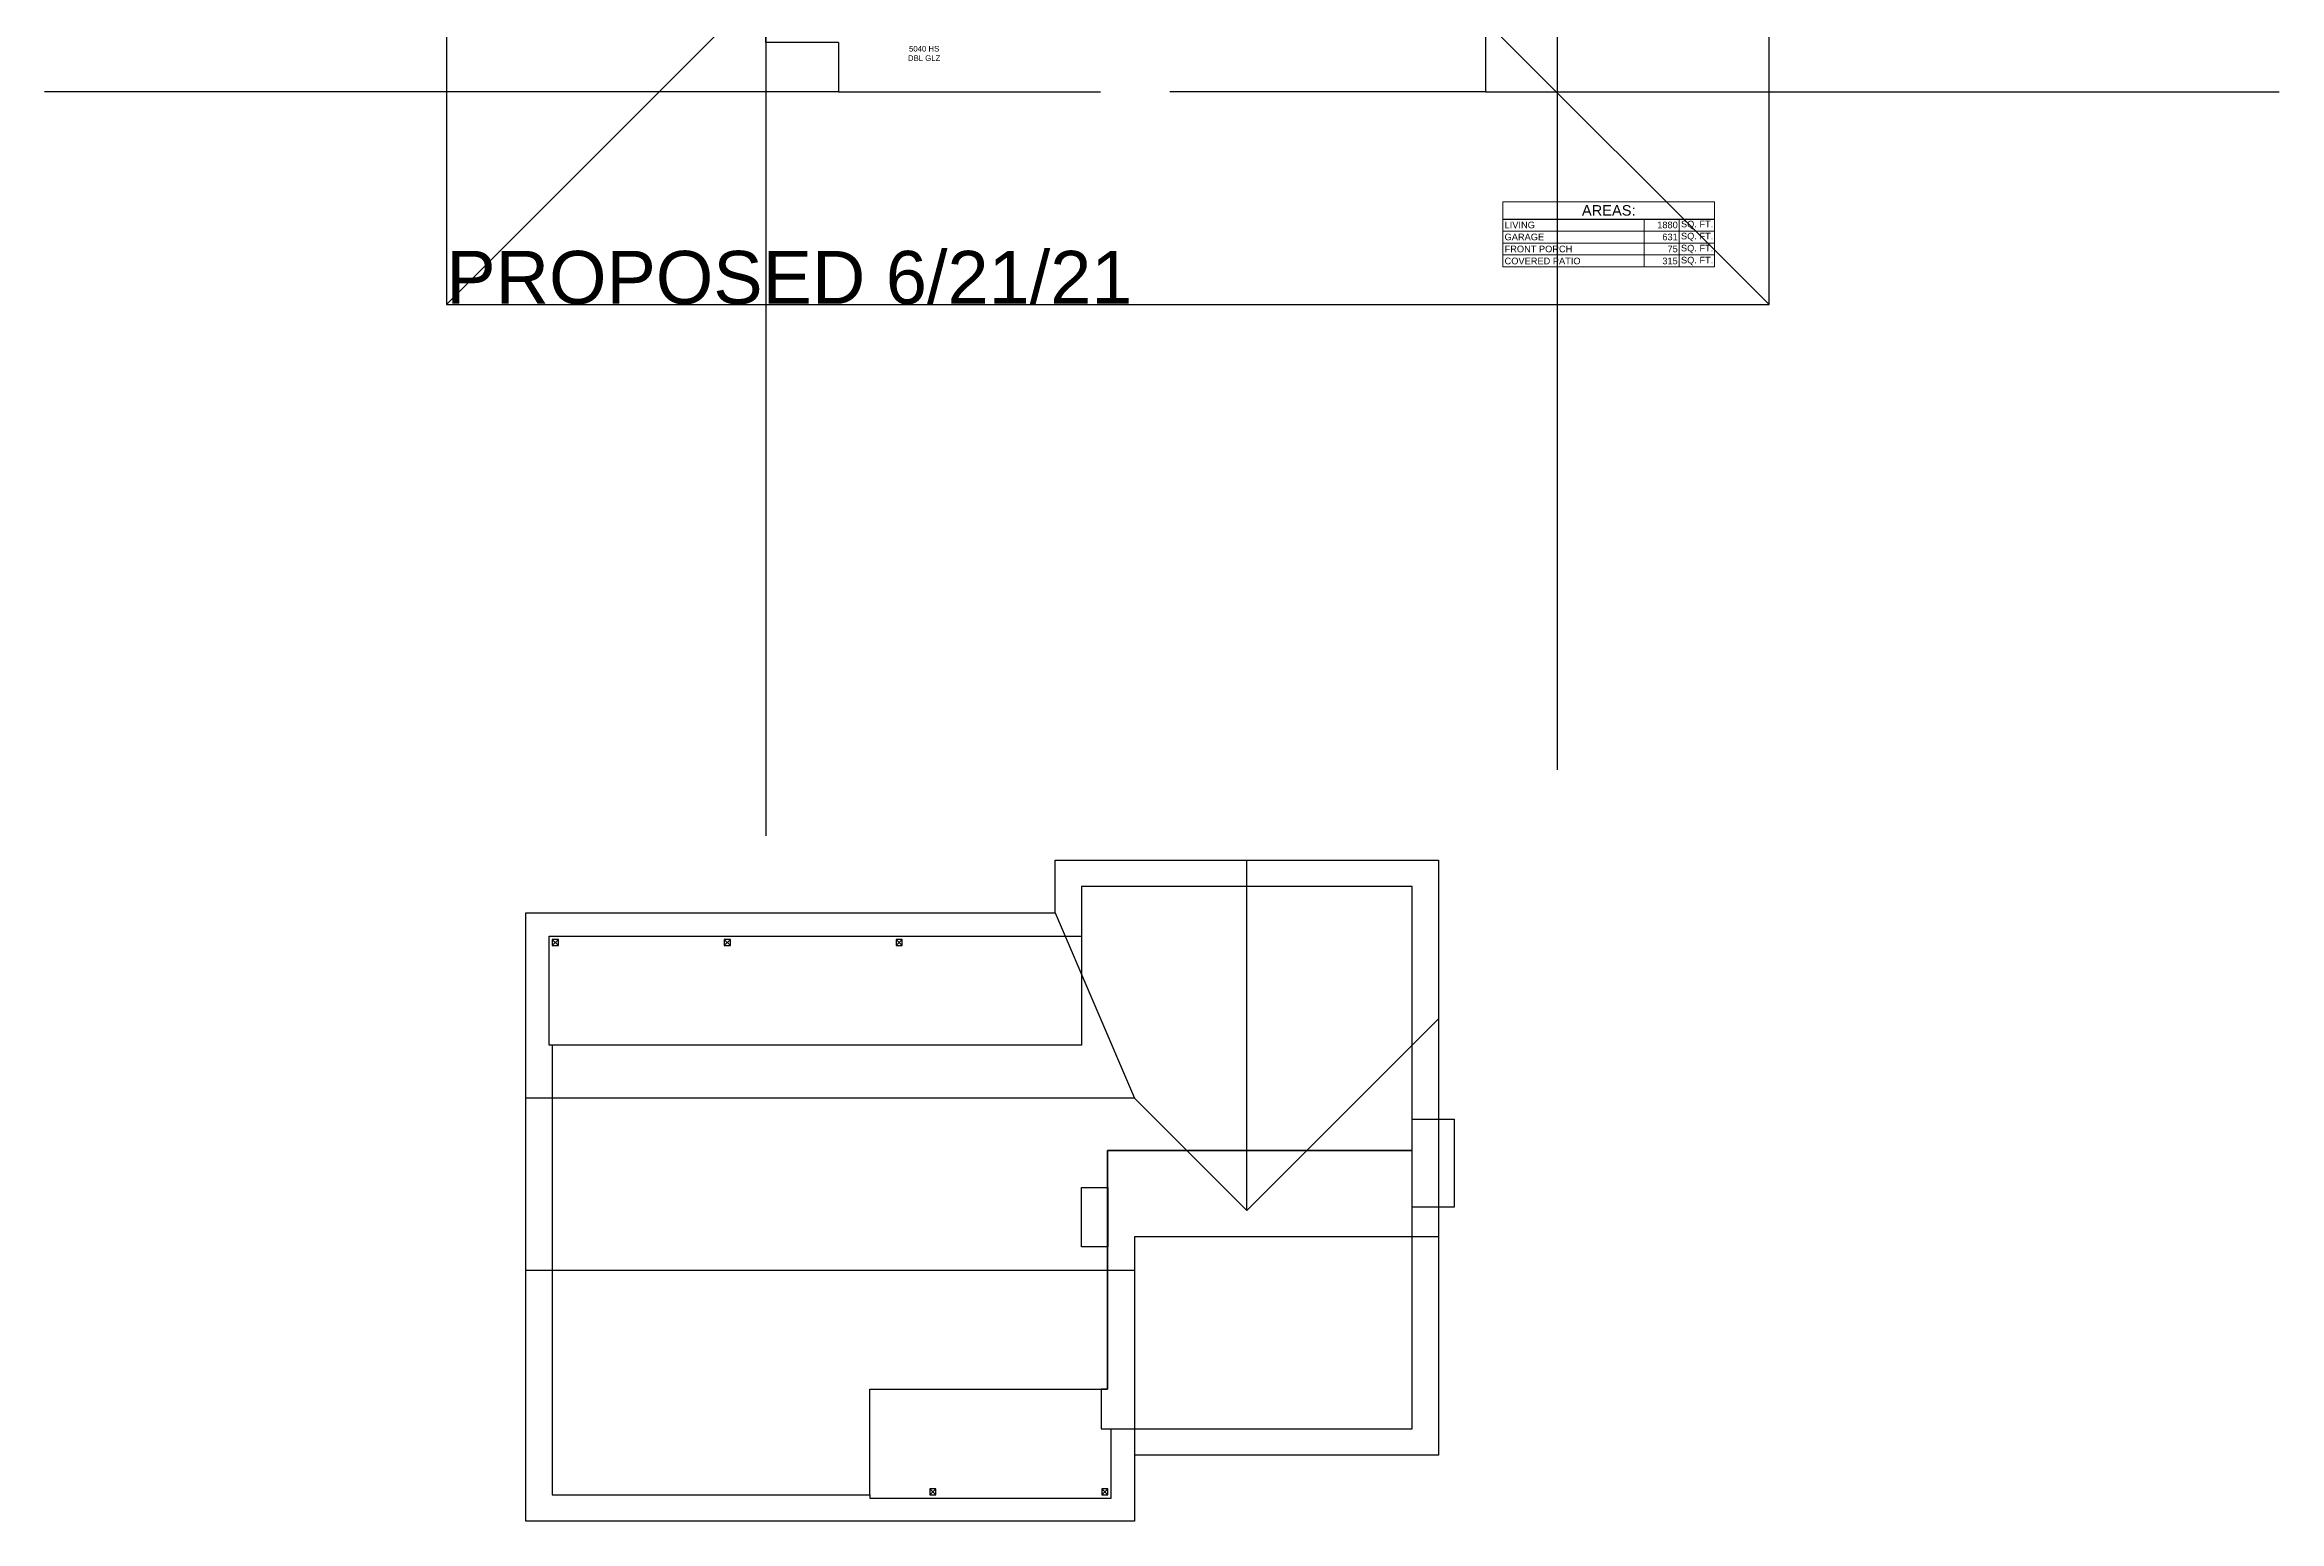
# Model space of a CAD drawing. Header units: inches. Extents: x -566 to 3217, y -8304 to 6564.
# Drawn here: x 1190 to 3217, y -8304 to -6964 of the extents above; entities that cross this region are included whole.
import ezdxf

# ---------------------------------------------------------------- set-up
doc = ezdxf.new("R2010")
doc.units = ezdxf.units.IN
doc.header["$MEASUREMENT"] = 0
doc.header["$PDMODE"] = 1
doc.header["$PDSIZE"] = -2
doc.layers.get('0').update_dxf_attribs({"lineweight": 25})
doc.layers.get('DEFPOINTS').update_dxf_attribs({"lineweight": 25})
doc.layers.add('1-DIM', color=22, linetype='Continuous', lineweight=25, true_color=0xcc3300)
doc.layers.add('1-TEXT', color=7, linetype='Continuous', lineweight=25)
doc.layers.add('BOR-TEXT', color=7, linetype='Continuous', lineweight=25)
doc.styles.add('Arial', font='arial.ttf')
doc.dimstyles.new('ANNOT', dxfattribs={"dimtxt": 0.083333, "dimasz": 0.18, "dimexe": 5e-05, "dimexo": 3.125e-05, "dimgap": 4.5e-05, "dimtad": 1, "dimdec": 3, "dimdsep": 46, "dimlunit": 4, "dimtxsty": 'Arial', "dimblk": 'VW_SLASH', "dimblk1": 'VW_SLASH', "dimblk2": 'VW_SLASH', "dimcen": 0, "dimdle": 5e-05, "dimazin": 0, "dimtfac": 1, "dimtdec": 3, "dimtix": 1, "dimtmove": 0, "dimatfit": 0, "dimldrblk": 'VW_SLASH', "dimfxl": 1, "dimfrac": 2, "dimtolj": 1, "dimarcsym": 0})

# ---------------------------------------------------------------- blocks, each defined once
blk = doc.blocks.new('Group-137')
at = {"color": 1, "linetype": 'Continuous', "true_color": 0xff0000}
for p, q in [((913.2, -7122.5), (918.7, -7128)), ((913.2, -7128), (918.7, -7122.5))]:
    blk.add_line(p, q, dxfattribs=at)
at = {"color": 7, "linetype": 'Continuous', "flags": 128}
blk.add_lwpolyline([(913.2, -7128), (918.7, -7128), (918.7, -7122.5), (913.2, -7122.5)], close=True, dxfattribs=at)
blk = doc.blocks.new('Group-138')
at = {"color": 1, "linetype": 'Continuous', "true_color": 0xff0000}
for p, q in [((757.2, -7122.5), (762.7, -7128)), ((757.2, -7128), (762.7, -7122.5))]:
    blk.add_line(p, q, dxfattribs=at)
at = {"color": 7, "linetype": 'Continuous', "flags": 128}
blk.add_lwpolyline([(757.2, -7128), (762.7, -7128), (762.7, -7122.5), (757.2, -7122.5)], close=True, dxfattribs=at)
blk = doc.blocks.new('Group-139')
at = {"color": 1, "linetype": 'Continuous', "true_color": 0xff0000}
for p, q in [((570.7, -6624), (576.2, -6629.5)), ((570.7, -6629.5), (576.2, -6624))]:
    blk.add_line(p, q, dxfattribs=at)
at = {"color": 7, "linetype": 'Continuous', "flags": 128}
blk.add_lwpolyline([(570.7, -6629.5), (576.2, -6629.5), (576.2, -6624), (570.7, -6624)], close=True, dxfattribs=at)
blk = doc.blocks.new('Group-140')
at = {"color": 1, "linetype": 'Continuous', "true_color": 0xff0000}
for p, q in [((414.7, -6624), (420.2, -6629.5)), ((414.7, -6629.5), (420.2, -6624))]:
    blk.add_line(p, q, dxfattribs=at)
at = {"color": 7, "linetype": 'Continuous', "flags": 128}
blk.add_lwpolyline([(414.7, -6629.5), (420.2, -6629.5), (420.2, -6624), (414.7, -6624)], close=True, dxfattribs=at)
blk = doc.blocks.new('Group-141')
at = {"color": 1, "linetype": 'Continuous', "true_color": 0xff0000}
for p, q in [((726.7, -6624), (732.2, -6629.5)), ((726.7, -6629.5), (732.2, -6624))]:
    blk.add_line(p, q, dxfattribs=at)
at = {"color": 7, "linetype": 'Continuous', "flags": 128}
blk.add_lwpolyline([(726.7, -6629.5), (732.2, -6629.5), (732.2, -6624), (726.7, -6624)], close=True, dxfattribs=at)
blk = doc.blocks.new('VW_SLASH')
at = {"color": 0, "linetype": 'ByBlock', "lineweight": -2, "transparency": 16777216}
blk.add_line((0.0003, 0), (-1, 0), dxfattribs=at)
at = {"color": 0, "linetype": 'Continuous', "lineweight": 5, "transparency": 16777216, "flags": 128}
blk.add_lwpolyline([(0.0001, 0.0001), (-0.0001, -0.0001)], dxfattribs=at)
blk = doc.blocks.new('*D507')
at = {"layer": '1-DIM', "color": 0, "lineweight": -2}
for p, q in [((1843.7, -5918.1), (1843.7, -5558.1)), ((1909.5, -6278.1), (1843.6, -6278.1)), ((1843.7, -6278.1), (1843.7, -6588.8)), ((1843.7, -6962.1), (1843.7, -6651.5)), ((1909.5, -6962.1), (1843.6, -6962.1)), ((1843.7, -7322.1), (1843.7, -7682.1))]:
    blk.add_line(p, q, dxfattribs=at)
at = {"layer": 'DEFPOINTS', "color": 0}
for p in [(1909.5, -6278.1), (1843.7, -6962.1), (1909.5, -6962.1)]:
    blk.add_point(p, dxfattribs=at)
at = {"layer": '1-DIM', "color": 0, "lineweight": -2, "xscale": 360, "yscale": 360, "zscale": 360}
for p, rotation in [((1843.7, -6278.1), 270), ((1843.7, -6962.1), 90)]:
    blk.add_blockref('VW_SLASH', p, dxfattribs=dict(at, rotation=rotation))
at = {"layer": '1-DIM', "color": 0, "insert": (1843.7, -6620.1), "char_height": 0.0833, "attachment_point": 5, "rotation": 90, "style": 'Arial'}
blk.add_mtext("\\A1;57'", dxfattribs=at)
blk = doc.blocks.new('*D509')
at = {"layer": '1-DIM', "color": 0, "lineweight": -2}
for p, q in [((2561.4, -5918.1), (2561.4, -5558.1)), ((2496.5, -6278.1), (2561.5, -6278.1)), ((2561.4, -6278.1), (2561.4, -6558.8)), ((2561.4, -6902.1), (2561.4, -6621.5)), ((2496.5, -6902.1), (2561.5, -6902.1)), ((2561.4, -7262.1), (2561.4, -7622.1))]:
    blk.add_line(p, q, dxfattribs=at)
at = {"layer": 'DEFPOINTS', "color": 0}
for p in [(2496.5, -6278.1), (2561.4, -6278.1), (2496.5, -6902.1)]:
    blk.add_point(p, dxfattribs=at)
at = {"layer": '1-DIM', "color": 0, "lineweight": -2, "xscale": 360, "yscale": 360, "zscale": 360}
for p, rotation in [((2561.4, -6278.1), 270), ((2561.4, -6902.1), 90)]:
    blk.add_blockref('VW_SLASH', p, dxfattribs=dict(at, rotation=rotation))
at = {"layer": '1-DIM', "color": 0, "insert": (2561.4, -6590.1), "char_height": 0.0833, "attachment_point": 5, "rotation": 90, "style": 'Arial'}
blk.add_mtext("\\A1;52'", dxfattribs=at)
blk = doc.blocks.new('*D510')
at = {"layer": '1-DIM', "color": 0, "lineweight": -2}
for p, q in [((2496.5, -6902.1), (2496.5, -7007)), ((1909.5, -6962.1), (1909.5, -7007)), ((1549.5, -7006.9), (1189.5, -7006.9)), ((1909.5, -7006.9), (2147.3, -7006.9)), ((2496.5, -7006.9), (2210.2, -7006.9)), ((2856.5, -7006.9), (3216.5, -7006.9))]:
    blk.add_line(p, q, dxfattribs=at)
at = {"layer": 'DEFPOINTS', "color": 0}
for p in [(2496.5, -6902.1), (1909.5, -6962.1), (1909.5, -7006.9)]:
    blk.add_point(p, dxfattribs=at)
at = {"layer": '1-DIM', "color": 0, "lineweight": -2, "xscale": 360, "yscale": 360, "zscale": 360}
blk.add_blockref('VW_SLASH', (1909.5, -7006.9), dxfattribs=at)
at = {"layer": '1-DIM', "color": 0, "lineweight": -2, "xscale": 360, "yscale": 360, "zscale": 360, "rotation": 180}
blk.add_blockref('VW_SLASH', (2496.5, -7006.9), dxfattribs=at)
at = {"layer": '1-DIM', "color": 0, "insert": (2178.7, -7006.9), "char_height": 0.0833, "attachment_point": 5, "style": 'Arial'}
blk.add_mtext('\\A1;48\'-11"', dxfattribs=at)
blk = doc.blocks.new('*D511')
at = {"layer": '1-DIM', "color": 0, "lineweight": -2}
for p, q in [((1843.7, -5798.1), (1843.7, -5438.1)), ((1909.5, -6158.1), (1843.6, -6158.1)), ((1843.7, -6158.1), (1843.7, -6186.8)), ((1843.7, -6278.1), (1843.7, -6249.5)), ((1909.5, -6278.1), (1843.6, -6278.1)), ((1843.7, -6638.1), (1843.7, -6998.1))]:
    blk.add_line(p, q, dxfattribs=at)
at = {"layer": 'DEFPOINTS', "color": 0}
for p in [(1909.5, -6158.1), (1843.7, -6278.1), (1909.5, -6278.1)]:
    blk.add_point(p, dxfattribs=at)
at = {"layer": '1-DIM', "color": 0, "lineweight": -2, "xscale": 360, "yscale": 360, "zscale": 360}
for p, rotation in [((1843.7, -6158.1), 270), ((1843.7, -6278.1), 90)]:
    blk.add_blockref('VW_SLASH', p, dxfattribs=dict(at, rotation=rotation))
at = {"layer": '1-DIM', "color": 0, "insert": (1843.7, -6218.1), "char_height": 0.0833, "attachment_point": 5, "rotation": 90, "style": 'Arial'}
blk.add_mtext("\\A1;10'", dxfattribs=at)
blk = doc.blocks.new('Group-661')
at = {"layer": 'BOR-TEXT', "color": 7, "lineweight": 25, "transparency": 33554687}
blk.add_line((1277, -5970.4), (1469, -5970.4), dxfattribs=at)
at = {"layer": 'DEFPOINTS', "color": 8, "linetype": 'Continuous', "lineweight": 5, "true_color": 0x808080, "transparency": 33554687}
for p, q in [((1277, -5954.9), (1469, -5954.9)), ((1277, -5954.9), (1277, -6013.9)), ((1469, -5954.9), (1469, -6013.9)), ((1405, -5970.4), (1405, -6013.9)), ((1437, -5970.4), (1437, -6013.9)), ((1277, -5981.3), (1469, -5981.3)), ((1277, -5992.2), (1469, -5992.2)), ((1277, -6003), (1469, -6003)), ((1277, -6013.9), (1469, -6013.9))]:
    blk.add_line(p, q, dxfattribs=at)
at = {"layer": 'BOR-TEXT', "color": 7, "transparency": 33554687, "line_spacing_factor": 1.004016, "style": 'Arial'}
for s, insert, char_height, width, attachment_point in [('AREAS:', (1373, -5962.6), 9.5, 58.255, 5), ('LIVING', (1278.5, -5975.8), 6, 31.693, 4), ('1880', (1435.6, -5975.8), 6, 25.864, 6), ('SQ. FT.', (1438.5, -5975.8), 6, 29.12, 4), ('GARAGE', (1278.5, -5986.7), 6, 41.164, 4), ('FRONT PORCH', (1278.5, -5997.6), 6, 79.779, 4), ('631', (1435.6, -5986.7), 6, 17.121, 6), ('75', (1435.6, -5997.6), 6, 12.386, 6), ('SQ. FT.', (1438.5, -5986.7), 6, 29.12, 4), ('SQ. FT.', (1438.5, -5997.6), 6, 29.12, 4), ('COVERED PATIO', (1278.5, -6008.5), 6, 87.793, 4), ('315', (1435.6, -6008.5), 6, 19.671, 6), ('SQ. FT.', (1438.5, -6008.5), 6, 29.12, 4)]:
    blk.add_mtext(s, dxfattribs=dict(at, insert=insert, char_height=char_height, width=width, attachment_point=attachment_point))

msp = doc.modelspace()

# ---------------------------------------------------------------- linework, layer by layer
at = {"color": 1, "true_color": 0xff0000}
msp.add_line((2280, -8022), (2280, -7704), dxfattribs=at)
at = {"color": 1, "true_color": 0xff0000, "flags": 128}
for points in [[(1626, -7752), (2106, -7752), (2106, -7704), (2454, -7704), (2454, -8244), (2178, -8244), (2178, -8304), (1626, -8304)], [(2130, -8001), (2154, -8001), (2154, -8055), (2130, -8055)]]:
    msp.add_lwpolyline(points, close=True, dxfattribs=at)
at = {"color": 3, "true_color": 0x00ff00, "flags": 128}
for points in [[(2430, -7967.5), (2430, -7728), (2130, -7728), (2130, -7872), (1650, -7872), (1650, -8280), (1938, -8280), (1938, -8184), (2153.5, -8184), (2153.5, -7967.5)], [(2430, -8220), (2430, -7967.5), (2153.5, -7967.5), (2153.5, -8184), (2148, -8184), (2148, -8220)]]:
    msp.add_lwpolyline(points, close=True, dxfattribs=at)
at = {"color": 1, "true_color": 0xff0000, "flags": 128}
for points in [[(2106, -7752), (2178, -7920), (1626, -7920)], [(2178, -7920), (2280, -8022), (2454, -7848)], [(2454, -8046), (2178, -8046), (2178, -8076)], [(1626, -8076), (2178, -8076), (2178, -8244)]]:
    msp.add_lwpolyline(points, dxfattribs=at)
at = {"color": 40, "true_color": 0xffbf00, "flags": 128}
for points in [[(1650, -7872), (1647, -7872), (1647, -7773), (2130, -7773)], [(2430, -7939), (2468, -7939), (2468, -8019), (2430, -8019)], [(1938, -8280), (1938, -8283), (2157, -8283), (2157, -8220)]]:
    msp.add_lwpolyline(points, dxfattribs=at)
at = {"layer": 'DEFPOINTS', "color": 6, "true_color": 0xff00ff}
for p, q in [((1553.87, -6000), (2753.87, -7200)), ((2753.87, -6000), (1553.87, -7200))]:
    msp.add_line(p, q, dxfattribs=at)
at = {"layer": 'DEFPOINTS', "color": 6, "true_color": 0xff00ff, "flags": 128}
msp.add_lwpolyline([(2753.87, -6000), (1553.87, -6000), (1553.87, -7200), (2753.87, -7200)], close=True, dxfattribs=at)

# ---------------------------------------------------------------- block references
at = {"color": 3, "true_color": 0x00ff00}
for name in ['Group-140', 'Group-139', 'Group-141', 'Group-138', 'Group-137']:
    msp.add_blockref(name, (1235.29, -1152), dxfattribs=at)
at = {"layer": 'BOR-TEXT'}
msp.add_blockref('Group-661', (1235.29, -1152), dxfattribs=at)

# ---------------------------------------------------------------- texts
at = {"layer": '1-TEXT', "insert": (1987.29, -6972.15), "char_height": 5.063, "attachment_point": 5, "line_spacing_factor": 1.004016, "style": 'Arial'}
msp.add_mtext('5040 HS\\PDBL GLZ', dxfattribs=at)
at = {"layer": 'DEFPOINTS', "color": 6, "true_color": 0xff00ff, "insert": (1553.87, -7200), "char_height": 48, "width": 649.878, "attachment_point": 7, "line_spacing_factor": 1.004016, "style": 'Arial'}
msp.add_mtext('PROPOSED 6/21/21', dxfattribs=at)

# ---------------------------------------------------------------- dimensions: what is measured, and where the dimension line sits
at = {"layer": '1-DIM'}
for base, p1, p2, picture, middle in [((1843.72, -6278.15), (1909.54, -6158.15), (1909.54, -6278.15), '*D511', (1843.72, -6218.15)), ((1843.72, -6962.15), (1909.54, -6278.15), (1909.54, -6962.15), '*D507', (1843.72, -6620.15)), ((2561.39, -6278.15), (2496.54, -6902.15), (2496.54, -6278.15), '*D509', (2561.39, -6590.15))]:
    dim = msp.add_linear_dim(base=base, p1=p1, p2=p2, angle=270, dimstyle='ANNOT', override={"dimtxt": 0.083333, "dimasz": 360, "dimexe": 0.1, "dimgap": 31.25, "dimtad": 0, "dimdec": 0, "dimpost": '<>', "dimtxsty": 'Arial', "dimdle": 0.1}, dxfattribs=at)
    dim.commit()
    dim.dimension.update_dxf_attribs({"geometry": picture, "text_midpoint": middle})
dim = msp.add_linear_dim(base=(1909.54, -7006.87), p1=(2496.54, -6902.15), p2=(1909.54, -6962.15), dimstyle='ANNOT', override={"dimtxt": 0.083333, "dimasz": 360, "dimexe": 0.1, "dimgap": 31.25, "dimtad": 0, "dimdec": 0, "dimpost": '<>', "dimtxsty": 'Arial', "dimdle": 0.1}, dxfattribs=at)
dim.commit()
dim.dimension.update_dxf_attribs({"geometry": '*D510', "text_midpoint": (2178.75, -7006.87), "dimtype": 160})

doc.saveas('drawing.dxf')
